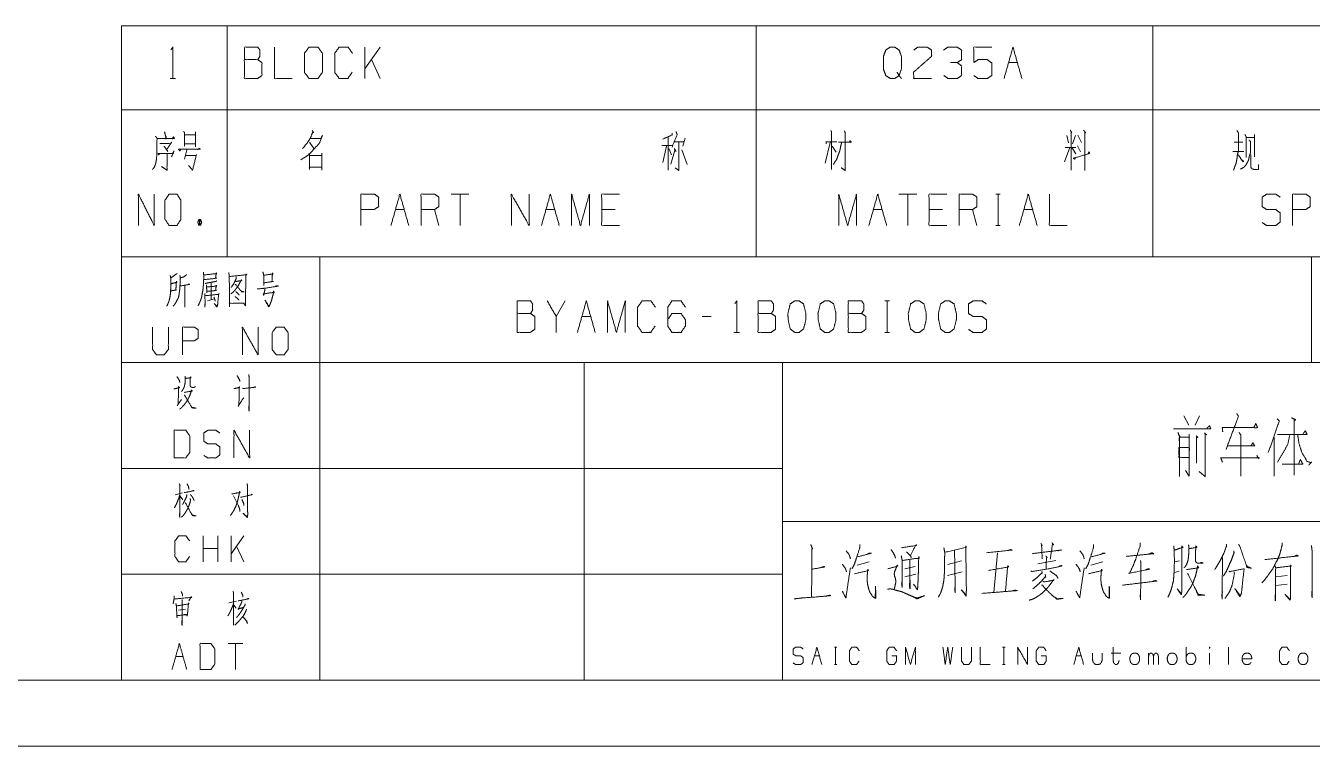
# Model space of a CAD drawing. Header units: millimetres. Extents: x 0 to 420, y 0 to 297.
# Drawn here: x 227.8 to 325.1, y 0 to 54.5 of the extents above; entities that cross this region are included whole.
import ezdxf

# ---------------------------------------------------------------- set-up
doc = ezdxf.new("R2010")
doc.units = ezdxf.units.MM
doc.layers.add('101', color=7, linetype='Continuous', true_color=0xffffff)

msp = doc.modelspace()

# ---------------------------------------------------------------- linework, layer by layer
at = {"layer": '101', "color": 72, "linetype": 'Continuous', "lineweight": 18}
for p, q in [((235, 54.463), (235, 48.113)), ((235, 54.463), (243, 54.463)), ((243, 54.463), (283, 54.463)), ((243, 54.463), (243, 48.113)), ((283, 54.463), (313, 54.463)), ((283, 54.463), (283, 48.113)), ((313, 54.463), (338, 54.463)), ((313, 54.463), (313, 48.113)), ((253.405, 50.475), (253.405, 52.85)), ((254.572, 52.85), (253.405, 51.2)), ((254.572, 50.475), (253.9, 51.9)), ((302.087, 51.675), (302.759, 51.675)), ((238.669, 50.475), (239.093, 50.475)), ((235, 48.113), (243, 48.113)), ((235, 48.113), (235, 37)), ((243, 48.113), (243, 37)), ((243, 48.113), (283, 48.113)), ((283, 48.113), (283, 37)), ((283, 48.113), (313, 48.113)), ((313, 48.113), (313, 37)), ((313, 48.113), (338, 48.113)), ((239.76, 46.225), (240.576, 46.225)), ((240.592, 46.45), (240.592, 45.3)), ((276.355, 46.075), (276.355, 43.55)), ((277.627, 45.975), (277.45, 45.35)), ((306.495, 46.175), (306.618, 45.6)), ((307.149, 46.175), (306.936, 45.525)), ((307.325, 46.2), (307.608, 45.625)), ((320.102, 46.025), (320.703, 46.025)), ((320.703, 46.25), (320.703, 44.55)), ((239.76, 45.525), (240.576, 45.525)), ((239.948, 45.075), (239.76, 44.375)), ((249.231, 45.65), (249.549, 45.175)), ((275.877, 45.4), (276.637, 45.4)), ((276.213, 45.35), (275.948, 44.125)), ((276.39, 45.175), (276.602, 44.7)), ((276.867, 45.125), (276.549, 44)), ((276.779, 45.675), (277.557, 45.675)), ((276.796, 45.175), (276.938, 44.95)), ((277.38, 45.075), (277.786, 43.975)), ((288.601, 45.625), (288.212, 44.075)), ((288.742, 45.35), (289.043, 44.9)), ((306.724, 45.25), (306.318, 44.175)), ((306.371, 45.25), (307.184, 45.25)), ((306.866, 45.25), (307.184, 44.775)), ((307.308, 45.375), (307.52, 44.925)), ((319.059, 44.95), (319.872, 44.95)), ((319.147, 45.65), (319.819, 45.65)), ((239.807, 44.65), (240.592, 44.65)), ((261.279, 41.737), (259.935, 41.737)), ((260.607, 41.737), (260.607, 39.362)), ((295.143, 41.737), (293.8, 41.737)), ((294.472, 41.737), (294.472, 39.362)), ((301.124, 41.737), (301.46, 41.737)), ((301.301, 41.737), (301.301, 39.362)), ((255.718, 40.563), (256.39, 40.563)), ((259.002, 39.362), (258.666, 40.563)), ((267.101, 40.563), (267.772, 40.563)), ((272.325, 40.563), (271.318, 40.563)), ((291.859, 40.563), (292.531, 40.563)), ((297.084, 40.563), (296.076, 40.563)), ((299.696, 39.362), (299.36, 40.563)), ((303.242, 40.563), (303.913, 40.563)), ((240.846, 39.812), (240.987, 39.388)), ((301.124, 39.362), (301.46, 39.362)), ((235, 37), (243, 37)), ((243, 37), (283, 37)), ((283, 37), (313, 37)), ((313, 37), (338, 37)), ((241.792, 35.048), (241.777, 33.745)), ((241.496, 33.657), (242.042, 33.811)), ((268.549, 33.662), (267.878, 32.487)), ((292.742, 33.662), (293.078, 33.662)), ((292.919, 33.662), (292.919, 31.287)), ((269.818, 32.487), (270.49, 32.487)), ((279.596, 32.487), (278.924, 32.487)), ((281.324, 31.287), (281.749, 31.287)), ((292.742, 31.287), (293.078, 31.287)), ((315.341, 24.988), (315.731, 24.279)), ((316.538, 24.988), (316.204, 24.279)), ((322.177, 23.335), (322.177, 20.421)), ((321.014, 21.72), (320.874, 21.996)), ((324.153, 21.642), (324.014, 21.327)), ((315.48, 20.854), (315.759, 20.421)), ((239.617, 19.15), (239.061, 19.005)), ((239.427, 18.902), (239.631, 18.633)), ((241.168, 13.944), (241.168, 15.91)), ((242.28, 13.944), (242.28, 15.91)), ((244.255, 15.91), (243.289, 14.544)), ((243.289, 13.944), (243.289, 15.91)), ((242.28, 14.938), (241.168, 14.938)), ((244.255, 13.944), (243.699, 15.124)), ((301.247, 14.626), (300.979, 11.625)), ((290.64, 13.695), (291.542, 13.936)), ((298.541, 14.005), (297.492, 13.729)), ((304.295, 13.798), (305.661, 14.04)), ((308.319, 13.695), (309.221, 13.936)), ((315.025, 14.005), (314.635, 13.936)), ((323.853, 14.454), (323.658, 14.35)), ((294.249, 13.419), (295.029, 13.591)), ((294.249, 12.798), (295.078, 13.005)), ((297.467, 12.901), (298.589, 13.177)), ((315, 13.246), (314.635, 13.143)), ((323.17, 12.901), (322.316, 12.798)), ((322.316, 12.142), (323.17, 12.246)), ((243.695, 10.964), (243.125, 10.84)), ((239.321, 10.281), (239.848, 10.364)), ((243.491, 10.675), (243.681, 10.426)), ((244.178, 7.766), (243.066, 7.766)), ((243.622, 7.766), (243.622, 5.8)), ((287.411, 6.836), (287.781, 6.836)), ((288.913, 7.485), (289.098, 7.485)), ((289.01, 7.485), (289.01, 6.174)), ((301.642, 7.485), (301.827, 7.485)), ((301.74, 7.485), (301.74, 6.174)), ((307.212, 6.836), (307.582, 6.836)), ((309.855, 7.043), (310.587, 7.043)), ((312.684, 6.174), (312.684, 7.043)), ((315.512, 6.519), (315.512, 7.485)), ((317.297, 7.043), (317.297, 6.174)), ((318.712, 7.499), (318.712, 6.174)), ((239.101, 6.793), (239.657, 6.793)), ((288.913, 6.174), (289.098, 6.174)), ((301.642, 6.174), (301.827, 6.174))]:
    msp.add_line(p, q, dxfattribs=at)
at = {"layer": '101', "color": 133, "linetype": 'Continuous', "lineweight": 18}
for p, q in [((235, 37), (415, 37)), ((235, 37), (235, 5)), ((250, 37), (250, 5)), ((325, 37), (325, 29)), ((235, 29), (415, 29)), ((270, 29), (270, 5)), ((285, 29), (285, 5)), ((235, 21), (285, 21)), ((285, 17), (394, 17)), ((235, 13), (285, 13)), ((25, 5), (415, 5)), ((235, 5), (415, 5)), ((0, 0), (420, 0))]:
    msp.add_line(p, q, dxfattribs=at)
at = {"layer": '101', "color": 72, "linetype": 'Continuous', "lineweight": 18}
for points, knots in [([(238.74, 52.65), (238.881, 52.85), (238.881, 50.475)], [0, 0, 0.093491, 1, 1]), ([(244.299, 51.9), (244.299, 52.85), (245.307, 52.85), (245.466, 52.625), (245.466, 52.15), (245.307, 51.9), (244.299, 51.9), (244.299, 50.475), (245.289, 50.475), (245.625, 50.7), (245.625, 51.675), (245.307, 51.9)], [0, 0, 0.115917, 0.238846, 0.272468, 0.330427, 0.366584, 0.489512, 0.663388, 0.78416, 0.833484, 0.952452, 1, 1]), ([(246.576, 52.85), (246.576, 50.475), (247.919, 50.475)], [0, 0, 0.638733, 1, 1]), ([(249.188, 50.475), (249.86, 50.475), (250.195, 50.95), (250.195, 52.375), (249.86, 52.85), (249.188, 52.85), (248.834, 52.375), (248.834, 50.95), (249.188, 50.475)], [0, 0, 0.102684, 0.191619, 0.409477, 0.498411, 0.601095, 0.691619, 0.909477, 1, 1]), ([(252.454, 50.95), (252.118, 50.475), (251.464, 50.475), (251.129, 50.95), (251.129, 52.375), (251.464, 52.85), (252.136, 52.85), (252.472, 52.375)], [0, 0, 0.11457, 0.243368, 0.357935, 0.638584, 0.753151, 0.88543, 1, 1]), ([(293.653, 50.95), (293.812, 50.7), (293.476, 50.475), (293.14, 50.475), (292.804, 50.7), (292.628, 51.175), (292.628, 52.15), (292.804, 52.625), (293.14, 52.85), (293.476, 52.85), (293.812, 52.625), (293.989, 52.15), (293.989, 51.2), (293.812, 50.7), (293.989, 50.475)], [0, 0, 0.043279, 0.102317, 0.151367, 0.210407, 0.284429, 0.426831, 0.500853, 0.559894, 0.608944, 0.667982, 0.742004, 0.880755, 0.958211, 1, 1]), ([(294.922, 52.625), (295.24, 52.85), (295.929, 52.85), (296.265, 52.625), (296.265, 52.15), (294.904, 50.95), (294.922, 50.475), (296.265, 50.475)], [0, 0, 0.069691, 0.192979, 0.265274, 0.350227, 0.674741, 0.759752, 1, 1]), ([(298.206, 51.675), (298.542, 51.9), (298.542, 52.625), (298.206, 52.85), (297.516, 52.85), (297.181, 52.625)], [0, 0, 0.153872, 0.429851, 0.583723, 0.846122, 1, 1]), ([(299.457, 50.7), (299.793, 50.475), (300.482, 50.475), (300.818, 50.7), (300.818, 51.65), (300.482, 51.9), (299.793, 51.9), (299.457, 51.675), (299.457, 52.85), (300.818, 52.85)], [0, 0, 0.062229, 0.168345, 0.230571, 0.376816, 0.441264, 0.547379, 0.609609, 0.79049, 1, 1]), ([(297.198, 50.7), (297.516, 50.475), (298.206, 50.475), (298.542, 50.7), (298.542, 51.425), (298.206, 51.675), (297.693, 51.675)], [0, 0, 0.124123, 0.34369, 0.472445, 0.703376, 0.836727, 1, 1]), ([(237.563, 46.125), (237.689, 45.95), (237.657, 44.45), (237.595, 44.075), (237.485, 43.775), (237.344, 43.6)], [0, 0, 0.081566, 0.649824, 0.793832, 0.914832, 1, 1]), ([(237.704, 45.95), (239.007, 45.95), (238.928, 46.075), (238.85, 45.9)], [0, 0, 0.79327, 0.883171, 1, 1]), ([(238.254, 46.45), (238.363, 46), (238.395, 46.075), (238.348, 45.9)], [0, 0, 0.638265, 0.750293, 1, 1]), ([(239.697, 46.475), (239.776, 46.375), (239.776, 45.35)], [0, 0, 0.110318, 1, 1]), ([(249.32, 45.95), (250.08, 45.95), (250.203, 46.175), (249.974, 45.6), (249.549, 45.125), (249.143, 44.7), (248.56, 44.325)], [0, 0, 0.213824, 0.286066, 0.460275, 0.639447, 0.80491, 1, 1]), ([(249.426, 46.55), (249.532, 46.375), (249.479, 46.45), (249.284, 45.975), (249.055, 45.625), (248.701, 45.175)], [0, 0, 0.113643, 0.164652, 0.449685, 0.682203, 1, 1]), ([(276.637, 46.35), (276.637, 46.2), (275.948, 45.9)], [0, 0, 0.166335, 1, 1]), ([(276.938, 46.475), (277.026, 46.225), (276.637, 45.275)], [0, 0, 0.205285, 1, 1]), ([(288.636, 46.55), (288.707, 46.45), (288.707, 43.6)], [0, 0, 0.041199, 1, 1]), ([(289.22, 45.65), (290.209, 45.65), (290.121, 45.775), (290.015, 45.65)], [0, 0, 0.757413, 0.874554, 1, 1]), ([(289.679, 46.525), (289.732, 46.375), (289.732, 43.525), (289.432, 43.725)], [0, 0, 0.047209, 0.892896, 1, 1]), ([(306.76, 46.575), (306.866, 46.375), (306.813, 46.45), (306.813, 43.55)], [0, 0, 0.070344, 0.098885, 1, 1]), ([(307.75, 46.575), (307.926, 46.375), (307.856, 46.45), (307.856, 43.525)], [0, 0, 0.081006, 0.11229, 1, 1]), ([(319.359, 46.55), (319.483, 46.35), (319.483, 45), (319.395, 44.7), (319.359, 44.375), (319.289, 44.025), (319.2, 43.825), (319.112, 43.55)], [0, 0, 0.076125, 0.513098, 0.614331, 0.720148, 0.835726, 0.906504, 1, 1]), ([(320.261, 45.825), (320.385, 45.725), (320.385, 44.85), (320.296, 44.6), (320.261, 44.375), (320.19, 44.2), (320.049, 43.95), (319.907, 43.775), (319.624, 43.625)], [0, 0, 0.062435, 0.405831, 0.509895, 0.599279, 0.673351, 0.786072, 0.874364, 1, 1]), ([(319.96, 46.25), (320.049, 46.1), (320.049, 44.5)], [0, 0, 0.098129, 1, 1]), ([(237.908, 44.825), (237.814, 44.7), (237.767, 44.8), (238.913, 44.8), (238.96, 45), (238.787, 44.55)], [0, 0, 0.074524, 0.127161, 0.67261, 0.770465, 1, 1]), ([(237.893, 45.55), (238.709, 45.55), (238.803, 45.675), (238.41, 45.075), (238.505, 44.95), (238.222, 45.35)], [0, 0, 0.349352, 0.41636, 0.723317, 0.790325, 1, 1]), ([(238.442, 44.825), (238.442, 43.55), (238.034, 43.825)], [0, 0, 0.721581, 1, 1]), ([(239.462, 45.075), (239.415, 45), (239.321, 45.125), (240.968, 45.125), (240.874, 45.2), (240.764, 45.075)], [0, 0, 0.040633, 0.112439, 0.86841, 0.923643, 1, 1]), ([(249.161, 44.8), (249.214, 44.725), (249.214, 43.6), (249.214, 43.775), (250.15, 43.775), (250.15, 43.55), (250.15, 44.825), (250.15, 44.65), (249.249, 44.65)], [0, 0, 0.018725, 0.248079, 0.283757, 0.474741, 0.520613, 0.780549, 0.816226, 1, 1]), ([(277.15, 45.675), (277.15, 43.525), (276.867, 43.725)], [0, 0, 0.861245, 1, 1]), ([(288.3, 45.525), (288.283, 45.675), (289.096, 45.675)], [0, 0, 0.156667, 1, 1]), ([(289.467, 45.625), (289.396, 45.375), (289.361, 45.15), (289.29, 44.9), (289.184, 44.65), (289.096, 44.375), (288.954, 44.175), (288.848, 43.975)], [0, 0, 0.146031, 0.274053, 0.420084, 0.572724, 0.735083, 0.872755, 1, 1]), ([(307.149, 44.5), (307.096, 44.375), (306.989, 44.45), (308.227, 44.8), (308.174, 44.925), (308.103, 44.775)], [0, 0, 0.073272, 0.143369, 0.837239, 0.91051, 1, 1]), ([(240.67, 44.725), (240.372, 43.55), (240.074, 43.9)], [0, 0, 0.725031, 1, 1]), ([(319.465, 44.7), (319.819, 44.175), (319.872, 44.225), (319.731, 44.325)], [0, 0, 0.720064, 0.802978, 1, 1]), ([(320.402, 44.7), (320.402, 43.775), (320.491, 43.65), (320.632, 43.6), (320.985, 43.6), (320.985, 43.975)], [0, 0, 0.472764, 0.551003, 0.627661, 0.808338, 1, 1]), ([(236.28, 39.362), (236.28, 41.737), (237.472, 39.362), (237.472, 41.737)], [0, 0, 0.320621, 0.679379, 1, 1]), ([(238.602, 39.362), (239.198, 39.362), (239.496, 39.838), (239.496, 41.263), (239.198, 41.737), (238.602, 41.737), (238.288, 41.263), (238.288, 39.838), (238.602, 39.362)], [0, 0, 0.094594, 0.183574, 0.409674, 0.498654, 0.593248, 0.683574, 0.909674, 1, 1]), ([(253.106, 39.362), (253.106, 41.737), (254.114, 41.737), (254.449, 41.513), (254.449, 40.788), (254.096, 40.563), (253.106, 40.563)], [0, 0, 0.401146, 0.571314, 0.639588, 0.762043, 0.832817, 1, 1]), ([(257.659, 39.362), (257.659, 41.737), (258.666, 41.737), (259.002, 41.513), (259.002, 40.788), (258.666, 40.563), (257.659, 40.563)], [0, 0, 0.400952, 0.571034, 0.639278, 0.761674, 0.829918, 1, 1]), ([(264.488, 39.362), (264.488, 41.737), (265.832, 39.362), (265.832, 41.737)], [0, 0, 0.317574, 0.682426, 1, 1]), ([(269.041, 39.362), (269.041, 41.737), (269.713, 39.362), (270.385, 41.737), (270.385, 39.362)], [0, 0, 0.245192, 0.5, 0.754808, 1, 1]), ([(272.661, 39.362), (271.318, 39.362), (271.318, 41.737), (272.661, 41.737)], [0, 0, 0.26539, 0.73461, 1, 1]), ([(289.247, 39.362), (289.247, 41.737), (289.919, 39.362), (290.59, 41.737), (290.59, 39.362)], [0, 0, 0.245192, 0.5, 0.754808, 1, 1]), ([(297.42, 39.362), (296.076, 39.362), (296.076, 41.737), (297.42, 41.737)], [0, 0, 0.26539, 0.73461, 1, 1]), ([(298.353, 39.362), (298.353, 41.737), (299.36, 41.737), (299.696, 41.513), (299.696, 40.788), (299.36, 40.563), (298.353, 40.563)], [0, 0, 0.400952, 0.571034, 0.639278, 0.761674, 0.829918, 1, 1]), ([(305.182, 41.737), (305.182, 39.362), (306.526, 39.362)], [0, 0, 0.638733, 1, 1]), ([(321.269, 39.588), (321.604, 39.362), (322.294, 39.362), (322.63, 39.613), (322.63, 40.313), (322.294, 40.563), (321.622, 40.563), (321.269, 40.788), (321.269, 41.513), (321.622, 41.737), (322.294, 41.737), (322.63, 41.513)], [0, 0, 0.068037, 0.184055, 0.25452, 0.372335, 0.4428, 0.555844, 0.626371, 0.748393, 0.81892, 0.931964, 1, 1]), ([(323.563, 39.362), (323.563, 41.737), (324.57, 41.737), (324.906, 41.513), (324.906, 40.788), (324.553, 40.563), (323.563, 40.563)], [0, 0, 0.401147, 0.571311, 0.639588, 0.762044, 0.832821, 1, 1]), ([(240.846, 39.388), (240.987, 39.388), (241.065, 39.613), (240.987, 39.812), (240.846, 39.812), (240.767, 39.613), (240.846, 39.388), (240.987, 39.812)], [0, 0, 0.086283, 0.23189, 0.363169, 0.449452, 0.580731, 0.726338, 1, 1]), ([(239.201, 35.732), (239.139, 35.688), (238.717, 35.401), (238.686, 35.578), (238.733, 35.401), (238.733, 34.827), (238.717, 34.474), (238.702, 34.231), (238.671, 33.988), (238.624, 33.767), (238.561, 33.546), (238.483, 33.392), (238.421, 33.259)], [0, 0, 0.024363, 0.186803, 0.243942, 0.302154, 0.485023, 0.597668, 0.675195, 0.753199, 0.825098, 0.898191, 0.953346, 1, 1]), ([(238.764, 34.407), (238.796, 34.429), (239.155, 34.496), (239.108, 34.474), (239.155, 35.158), (239.186, 35.07), (238.749, 34.959)], [0, 0, 0.022681, 0.239273, 0.269981, 0.676983, 0.732557, 1, 1]), ([(239.935, 35.644), (239.685, 35.467), (239.451, 35.401), (239.42, 35.578), (239.451, 35.313), (239.436, 35.048), (239.42, 34.761), (239.404, 34.518), (239.373, 34.297), (239.342, 34.054), (239.295, 33.877), (239.217, 33.745), (239.139, 33.59), (239.061, 33.458), (238.983, 33.347), (238.905, 33.259)], [0, 0, 0.096323, 0.172941, 0.229419, 0.31342, 0.396988, 0.487497, 0.564126, 0.634338, 0.711439, 0.768976, 0.817389, 0.871907, 0.92032, 0.962889, 1, 1]), ([(241.199, 35.843), (241.215, 35.644), (241.215, 35.291), (241.199, 34.959), (241.183, 34.739), (241.152, 34.451), (241.105, 34.209), (241.058, 33.944), (240.996, 33.745), (240.918, 33.546), (240.793, 33.303)], [0, 0, 0.076501, 0.212087, 0.339339, 0.424292, 0.535104, 0.630036, 0.733301, 0.813244, 0.895184, 1, 1]), ([(241.246, 35.622), (242.214, 35.732), (242.167, 35.776), (242.12, 35.379), (242.198, 35.379), (241.23, 35.268)], [0, 0, 0.39108, 0.416924, 0.577585, 0.60892, 1, 1]), ([(242.198, 35.18), (242.151, 35.136), (241.761, 35.07), (241.542, 35.026), (241.339, 34.981)], [0, 0, 0.07226, 0.516589, 0.766867, 1, 1]), ([(243.119, 35.798), (243.15, 35.511), (243.181, 33.237), (243.165, 33.48), (244.274, 33.48), (244.196, 33.502), (244.04, 33.48)], [0, 0, 0.069512, 0.617083, 0.675676, 0.942511, 0.962039, 1, 1]), ([(243.165, 35.511), (244.477, 35.644), (244.43, 35.71), (244.399, 35.511), (244.383, 33.524), (244.367, 33.303), (244.258, 33.48)], [0, 0, 0.32813, 0.348326, 0.398409, 0.893176, 0.948286, 1, 1]), ([(243.602, 35.158), (243.665, 35.136), (244.102, 35.202), (244.055, 35.268), (243.852, 34.849), (243.696, 34.628), (243.556, 34.451), (243.415, 34.297), (243.259, 34.187)], [0, 0, 0.033928, 0.260451, 0.302015, 0.540804, 0.679359, 0.795007, 0.902031, 1, 1]), ([(243.68, 35.489), (243.68, 35.379), (243.54, 35.048), (243.368, 34.783), (243.29, 34.672)], [0, 0, 0.119857, 0.510439, 0.853216, 1, 1]), ([(245.694, 35.865), (245.756, 35.6), (245.756, 34.827), (245.756, 35.026), (246.505, 35.136), (246.381, 35.136), (246.412, 35.688), (246.427, 35.776), (246.459, 35.71), (246.349, 35.688), (245.756, 35.6)], [0, 0, 0.076615, 0.294118, 0.350048, 0.563217, 0.598361, 0.753969, 0.779212, 0.799823, 0.831203, 1, 1]), ([(239.436, 34.783), (240.138, 34.915), (240.091, 34.937), (240.013, 34.893)], [0, 0, 0.834819, 0.895271, 1, 1]), ([(239.795, 34.827), (239.795, 33.193), (239.779, 33.303), (239.795, 33.48)], [0, 0, 0.849785, 0.907773, 1, 1]), ([(241.293, 34.231), (241.308, 34.032), (241.324, 33.524), (241.308, 33.193), (241.293, 33.281), (241.324, 33.502)], [0, 0, 0.147471, 0.523365, 0.768668, 0.835023, 1, 1]), ([(241.324, 34.054), (242.385, 34.164), (242.354, 34.231), (242.339, 34.12), (242.292, 33.612), (242.276, 33.414), (242.214, 33.193), (242.011, 33.48), (242.229, 33.259)], [0, 0, 0.374083, 0.399749, 0.43883, 0.61759, 0.687459, 0.767887, 0.891105, 1, 1]), ([(241.418, 34.871), (241.433, 34.716), (241.464, 34.275), (241.449, 34.385), (242.182, 34.451), (242.12, 34.451), (242.167, 34.849), (242.198, 34.783), (241.433, 34.716)], [0, 0, 0.056492, 0.217482, 0.258029, 0.525926, 0.548635, 0.694164, 0.720796, 1, 1]), ([(243.571, 34.915), (243.618, 34.915), (244.102, 34.341), (244.274, 34.341), (244.102, 34.385), (244.024, 34.429)], [0, 0, 0.037884, 0.645156, 0.784053, 0.927468, 1, 1]), ([(243.649, 34.363), (243.821, 34.209), (243.899, 34.098)], [0, 0, 0.630834, 1, 1]), ([(245.272, 34.584), (245.475, 34.584), (245.881, 34.628), (246.88, 34.783), (246.771, 34.805), (246.615, 34.761)], [0, 0, 0.107045, 0.322389, 0.855631, 0.914429, 1, 1]), ([(245.865, 34.628), (245.756, 34.098), (245.725, 34.187), (246.552, 34.319), (246.505, 34.407), (246.505, 34.319), (246.412, 33.944), (246.349, 33.701), (246.271, 33.502), (246.209, 33.347), (246.162, 33.237), (246.131, 33.215), (245.85, 33.723), (246.146, 33.259)], [0, 0, 0.136367, 0.159976, 0.371153, 0.396349, 0.418608, 0.516111, 0.579315, 0.633124, 0.675136, 0.705359, 0.714999, 0.861275, 1, 1]), ([(241.995, 33.944), (242.058, 33.767), (242.089, 33.635)], [0, 0, 0.579215, 1, 1]), ([(243.587, 33.988), (243.79, 33.833), (243.883, 33.723)], [0, 0, 0.637944, 1, 1]), ([(264.929, 32.712), (264.929, 33.662), (265.937, 33.662), (266.096, 33.437), (266.096, 32.962), (265.937, 32.712), (264.929, 32.712), (264.929, 31.287), (265.919, 31.287), (266.255, 31.512), (266.255, 32.487), (265.937, 32.712)], [0, 0, 0.115917, 0.238847, 0.27247, 0.330428, 0.366585, 0.489515, 0.66339, 0.784165, 0.833487, 0.952454, 1, 1]), ([(267.878, 31.287), (267.878, 32.487), (267.206, 33.662)], [0, 0, 0.469958, 1, 1]), ([(271.759, 31.287), (271.759, 33.662), (272.431, 31.287), (273.102, 33.662), (273.102, 31.287)], [0, 0, 0.245192, 0.5, 0.754808, 1, 1]), ([(275.361, 31.762), (275.025, 31.287), (274.371, 31.287), (274.035, 31.762), (274.035, 33.187), (274.371, 33.662), (275.043, 33.662), (275.379, 33.187)], [0, 0, 0.114567, 0.243366, 0.357935, 0.638584, 0.753154, 0.885433, 1, 1]), ([(276.312, 32.237), (276.63, 32.712), (277.319, 32.712), (277.655, 32.237), (277.655, 31.762), (277.319, 31.287), (276.63, 31.287), (276.312, 31.762), (276.312, 33.187), (276.63, 33.662), (277.319, 33.662), (277.655, 33.187)], [0, 0, 0.076964, 0.169762, 0.248074, 0.312019, 0.39033, 0.483128, 0.560092, 0.751927, 0.828891, 0.921688, 1, 1]), ([(281.395, 33.462), (281.536, 33.662), (281.536, 31.287)], [0, 0, 0.093491, 1, 1]), ([(283.141, 32.712), (283.141, 33.662), (284.149, 33.662), (284.308, 33.437), (284.308, 32.962), (284.149, 32.712), (283.141, 32.712), (283.141, 31.287), (284.131, 31.287), (284.467, 31.512), (284.467, 32.487), (284.149, 32.712)], [0, 0, 0.115917, 0.238845, 0.272468, 0.330427, 0.366583, 0.489512, 0.663388, 0.78416, 0.833484, 0.952452, 1, 1]), ([(286.248, 31.287), (286.584, 31.537), (286.761, 32.237), (286.761, 32.712), (286.584, 33.437), (286.248, 33.662), (285.913, 33.662), (285.577, 33.437), (285.4, 32.712), (285.418, 32.237), (285.577, 31.537), (285.913, 31.287), (286.248, 31.287)], [0, 0, 0.067524, 0.18397, 0.260583, 0.380943, 0.446139, 0.500306, 0.565503, 0.685862, 0.762528, 0.878309, 0.945833, 1, 1]), ([(288.525, 31.287), (288.861, 31.537), (289.037, 32.237), (289.037, 32.712), (288.861, 33.437), (288.525, 33.662), (288.189, 33.662), (287.853, 33.437), (287.677, 32.712), (287.694, 32.237), (287.853, 31.537), (288.189, 31.287), (288.525, 31.287)], [0, 0, 0.067527, 0.183972, 0.260584, 0.380943, 0.446142, 0.500305, 0.565504, 0.685864, 0.762529, 0.87831, 0.945837, 1, 1]), ([(289.971, 32.712), (289.971, 33.662), (290.978, 33.662), (291.137, 33.437), (291.137, 32.962), (290.978, 32.712), (289.971, 32.712), (289.971, 31.287), (290.96, 31.287), (291.296, 31.512), (291.296, 32.487), (290.978, 32.712)], [0, 0, 0.115917, 0.238845, 0.272468, 0.330427, 0.366583, 0.489512, 0.663388, 0.78416, 0.833484, 0.952452, 1, 1]), ([(295.354, 31.287), (295.69, 31.537), (295.867, 32.237), (295.867, 32.712), (295.69, 33.437), (295.354, 33.662), (295.019, 33.662), (294.683, 33.437), (294.506, 32.712), (294.524, 32.237), (294.683, 31.537), (295.019, 31.287), (295.354, 31.287)], [0, 0, 0.067524, 0.18397, 0.260583, 0.380943, 0.446139, 0.500306, 0.565503, 0.685862, 0.762528, 0.878309, 0.945833, 1, 1]), ([(297.631, 31.287), (297.967, 31.537), (298.143, 32.237), (298.143, 32.712), (297.967, 33.437), (297.631, 33.662), (297.295, 33.662), (296.959, 33.437), (296.782, 32.712), (296.8, 32.237), (296.959, 31.537), (297.295, 31.287), (297.631, 31.287)], [0, 0, 0.067524, 0.18397, 0.260583, 0.380943, 0.446139, 0.500306, 0.565503, 0.685862, 0.762528, 0.878309, 0.945833, 1, 1]), ([(299.059, 31.512), (299.395, 31.287), (300.084, 31.287), (300.42, 31.537), (300.42, 32.237), (300.084, 32.487), (299.412, 32.487), (299.059, 32.712), (299.059, 33.437), (299.412, 33.662), (300.084, 33.662), (300.42, 33.437)], [0, 0, 0.068037, 0.184056, 0.254519, 0.372335, 0.442798, 0.555842, 0.62637, 0.748394, 0.818922, 0.931966, 1, 1]), ([(237.357, 31.68), (237.357, 30.002), (237.638, 29.583), (238.231, 29.583), (238.543, 30.002), (238.543, 31.68)], [0, 0, 0.33715, 0.438599, 0.557782, 0.66285, 1, 1]), ([(239.62, 29.583), (239.62, 31.68), (240.509, 31.68), (240.806, 31.482), (240.806, 30.841), (240.494, 30.643), (239.62, 30.643)], [0, 0, 0.401145, 0.571312, 0.639588, 0.762043, 0.832818, 1, 1]), ([(244.146, 29.583), (244.146, 31.68), (245.332, 29.583), (245.332, 31.68)], [0, 0, 0.317575, 0.682425, 1, 1]), ([(246.705, 29.583), (247.298, 29.583), (247.595, 30.002), (247.595, 31.261), (247.298, 31.68), (246.705, 31.68), (246.393, 31.261), (246.393, 30.002), (246.705, 29.583)], [0, 0, 0.102684, 0.19162, 0.409478, 0.498414, 0.601098, 0.69162, 0.909478, 1, 1]), ([(239.199, 27.939), (239.386, 27.63), (239.417, 27.498)], [0, 0, 0.726452, 1, 1]), ([(239.808, 27.984), (239.823, 27.785), (239.823, 27.564), (239.792, 27.365), (239.745, 27.167), (239.683, 27.034), (239.62, 26.924), (239.542, 26.813)], [0, 0, 0.161539, 0.340478, 0.503498, 0.668955, 0.787647, 0.890428, 1, 1]), ([(239.839, 27.807), (240.26, 27.851), (240.229, 27.917), (240.182, 27.741), (240.182, 27.586), (240.182, 27.299), (240.198, 27.233), (240.229, 27.167), (240.291, 27.145), (240.37, 27.122), (240.479, 27.122), (240.541, 27.145), (240.588, 27.189)], [0, 0, 0.256861, 0.301243, 0.412007, 0.505689, 0.679669, 0.720918, 0.765306, 0.805452, 0.854617, 0.920845, 0.960991, 1, 1]), ([(243.74, 28.028), (243.928, 27.697), (243.959, 27.564)], [0, 0, 0.736529, 1, 1]), ([(244.63, 28.094), (244.646, 27.939), (244.646, 25.356), (244.63, 25.533), (244.646, 25.753)], [0, 0, 0.049515, 0.872926, 0.929447, 1, 1]), ([(238.965, 27.012), (239.386, 27.1), (239.324, 27.189), (239.308, 27.012), (239.292, 25.842), (239.214, 25.753), (239.542, 26.217)], [0, 0, 0.167422, 0.209474, 0.278414, 0.733408, 0.779231, 1, 1]), ([(239.745, 26.747), (240.354, 26.857), (240.307, 26.924), (240.167, 26.526), (240.089, 26.35), (240.01, 26.195), (239.886, 25.996), (239.745, 25.82), (239.605, 25.665), (239.495, 25.555), (239.402, 25.488)], [0, 0, 0.254941, 0.288363, 0.462053, 0.541623, 0.612966, 0.709673, 0.80267, 0.888733, 0.952733, 1, 1]), ([(239.729, 26.548), (239.761, 26.548), (240.338, 25.577), (240.635, 25.555), (240.338, 25.621), (240.26, 25.709)], [0, 0, 0.016597, 0.617583, 0.775731, 0.937327, 1, 1]), ([(243.506, 27.034), (243.943, 27.122), (243.912, 27.167), (243.881, 25.798), (243.818, 25.709), (244.24, 26.328)], [0, 0, 0.163595, 0.183435, 0.685805, 0.725489, 1, 1]), ([(244.146, 27.034), (245.161, 27.145), (245.098, 27.167), (244.973, 27.122)], [0, 0, 0.837047, 0.891364, 1, 1]), ([(318.286, 23.768), (318.258, 24.083), (320.93, 24.083), (320.791, 24.398), (320.652, 24.122)], [0, 0, 0.086832, 0.820652, 0.915214, 1, 1]), ([(319.344, 25.146), (319.483, 24.949), (318.536, 22.429)], [0, 0, 0.082206, 1, 1]), ([(322.4, 24.752), (322.567, 24.594), (321.732, 22.193)], [0, 0, 0.082802, 1, 1]), ([(323.485, 24.831), (323.819, 24.673), (323.68, 24.634), (323.68, 20.5)], [0, 0, 0.079453, 0.110572, 1, 1]), ([(238.98, 21.79), (239.854, 21.79), (240.167, 22.21), (240.167, 23.468), (239.854, 23.888), (238.98, 23.888), (238.98, 21.79)], [0, 0, 0.142136, 0.227161, 0.43179, 0.516816, 0.658952, 1, 1]), ([(241.228, 21.989), (241.524, 21.79), (242.133, 21.79), (242.43, 22.011), (242.43, 22.629), (242.133, 22.85), (241.54, 22.85), (241.228, 23.049), (241.228, 23.689), (241.54, 23.888), (242.133, 23.888), (242.43, 23.689)], [0, 0, 0.068036, 0.184055, 0.254519, 0.372335, 0.4428, 0.555844, 0.62637, 0.748394, 0.81892, 0.931964, 1, 1]), ([(243.506, 21.79), (243.506, 23.888), (244.692, 21.79), (244.692, 23.888)], [0, 0, 0.317575, 0.682425, 1, 1]), ([(314.562, 24.004), (317.373, 24.004), (317.289, 24.24), (317.095, 24.043)], [0, 0, 0.842004, 0.917045, 1, 1]), ([(314.896, 23.728), (315.007, 23.453), (315.007, 20.382), (315.007, 23.374), (315.759, 23.374), (315.759, 23.571), (315.759, 20.421), (315.759, 22.586), (314.979, 22.586), (314.979, 21.838), (315.731, 21.838)], [0, 0, 0.019945, 0.226009, 0.426789, 0.47722, 0.490429, 0.701777, 0.847078, 0.899376, 0.949571, 1, 1]), ([(316.287, 23.453), (316.427, 23.335), (316.315, 23.374), (316.315, 21.405)], [0, 0, 0.080444, 0.132485, 1, 1]), ([(316.9, 23.689), (317.095, 23.531), (316.955, 23.649), (316.955, 20.382), (316.51, 20.775)], [0, 0, 0.058327, 0.100825, 0.861608, 1, 1]), ([(319.511, 23.728), (319.65, 23.531), (319.65, 20.421)], [0, 0, 0.071936, 1, 1]), ([(322.428, 23.571), (324.654, 23.571), (324.543, 23.846), (324.376, 23.649)], [0, 0, 0.800376, 0.90721, 1, 1]), ([(323.346, 23.492), (323.207, 22.823), (322.845, 22.153), (322.428, 21.484)], [0, 0, 0.306098, 0.646781, 1, 1]), ([(323.958, 23.531), (324.07, 22.823), (324.292, 22.153), (324.682, 21.523), (324.933, 21.445), (325.016, 21.484), (324.793, 21.248)], [0, 0, 0.252325, 0.500432, 0.760972, 0.853337, 0.885811, 1, 1]), ([(318.648, 22.705), (320.707, 22.705), (320.568, 22.941), (320.429, 22.705)], [0, 0, 0.789756, 0.894878, 1, 1]), ([(318.258, 21.484), (318.147, 21.799), (321.041, 21.799), (320.874, 21.878)], [0, 0, 0.097863, 0.945906, 1, 1]), ([(322.789, 21.327), (324.348, 21.327), (324.153, 21.681)], [0, 0, 0.794017, 1, 1]), ([(239.368, 19.833), (239.441, 19.709), (239.412, 19.75), (239.412, 17.308), (239.383, 17.453), (239.412, 17.66)], [0, 0, 0.048142, 0.065074, 0.880813, 0.930182, 1, 1]), ([(239.968, 19.833), (240.056, 19.647), (240.085, 19.523), (240.085, 19.398)], [0, 0, 0.449924, 0.728677, 1, 1]), ([(244.504, 19.854), (244.533, 19.626), (244.533, 18.053), (244.548, 17.535), (244.533, 17.328), (244.518, 17.287), (244.196, 17.618), (244.518, 17.328)], [0, 0, 0.066217, 0.519982, 0.669307, 0.729162, 0.741827, 0.875056, 1, 1]), ([(239.412, 19.005), (239.324, 18.715), (239.222, 18.467), (239.119, 18.239), (239.002, 18.032)], [0, 0, 0.285939, 0.539663, 0.775435, 1, 1]), ([(240.202, 18.715), (240.217, 18.55), (240.129, 18.26), (240.041, 18.032), (239.939, 17.846), (239.763, 17.556), (239.661, 17.432), (239.529, 17.308)], [0, 0, 0.103476, 0.291956, 0.443856, 0.576191, 0.787107, 0.887318, 1, 1]), ([(239.939, 19.026), (239.924, 18.86), (239.778, 18.57), (239.675, 18.363), (239.617, 18.281)], [0, 0, 0.201933, 0.596284, 0.876828, 1, 1]), ([(239.748, 19.171), (240.495, 19.316), (240.436, 19.336), (240.363, 19.295)], [0, 0, 0.838754, 0.907252, 1, 1]), ([(240.217, 19.026), (240.392, 18.798), (240.436, 18.695), (240.495, 18.57)], [0, 0, 0.535199, 0.744449, 1, 1]), ([(243.333, 19.067), (243.977, 19.191), (243.933, 19.254), (243.889, 19.005), (243.831, 18.757), (243.772, 18.488), (243.655, 18.156), (243.523, 17.887), (243.509, 17.846), (243.391, 17.66), (243.245, 17.453)], [0, 0, 0.244428, 0.272774, 0.366789, 0.461906, 0.564547, 0.695473, 0.807142, 0.823507, 0.905515, 1, 1]), ([(243.479, 18.922), (243.874, 18.115), (243.948, 17.887), (243.962, 17.742)], [0, 0, 0.70022, 0.886543, 1, 1]), ([(244.006, 18.84), (244.05, 18.819), (244.899, 19.026), (244.84, 19.047), (244.782, 19.005)], [0, 0, 0.045965, 0.873307, 0.932104, 1, 1]), ([(244.109, 18.653), (244.24, 18.343), (244.255, 18.198)], [0, 0, 0.698424, 1, 1]), ([(239.807, 18.426), (239.851, 18.384), (240.363, 17.432), (240.641, 17.411), (240.378, 17.473), (240.305, 17.556)], [0, 0, 0.033497, 0.633662, 0.788434, 0.938664, 1, 1]), ([(240.144, 14.337), (239.866, 13.944), (239.324, 13.944), (239.046, 14.337), (239.046, 15.517), (239.324, 15.91), (239.88, 15.91), (240.158, 15.517)], [0, 0, 0.114569, 0.243366, 0.357935, 0.638584, 0.753153, 0.885431, 1, 1]), ([(287.128, 15.247), (287.274, 14.902), (287.226, 15.006), (287.201, 14.281), (287.201, 12.246), (287.177, 11.28)], [0, 0, 0.088891, 0.116032, 0.287978, 0.770794, 1, 1]), ([(289.81, 14.764), (290.03, 14.488), (290.079, 14.35), (290.127, 14.178)], [0, 0, 0.519919, 0.73571, 1, 1]), ([(290.835, 15.247), (290.835, 15.006), (290.591, 14.247), (290.42, 13.729), (290.249, 13.419)], [0, 0, 0.124612, 0.535976, 0.817159, 1, 1]), ([(290.664, 14.316), (291.713, 14.592), (291.542, 14.592), (291.371, 14.488)], [0, 0, 0.745411, 0.862774, 1, 1]), ([(293.2, 14.868), (293.468, 14.454), (293.541, 14.212)], [0, 0, 0.661595, 1, 1]), ([(294.005, 15.006), (295.127, 15.178), (295.102, 15.247), (294.663, 14.419), (294.371, 14.695), (294.688, 14.385), (294.736, 14.247)], [0, 0, 0.361753, 0.385074, 0.683733, 0.811934, 0.953357, 1, 1]), ([(297.199, 15.006), (297.272, 14.592), (297.248, 14.178), (297.248, 13.453), (297.223, 12.798), (297.175, 12.418), (297.102, 12.039), (296.98, 11.659), (296.882, 11.452), (296.784, 11.28)], [0, 0, 0.110336, 0.219176, 0.409317, 0.581468, 0.681885, 0.783317, 0.887931, 0.947989, 1, 1]), ([(297.272, 14.661), (298.906, 15.04), (298.858, 15.144), (298.858, 14.626), (298.882, 13.212), (298.882, 12.384), (298.906, 11.866), (298.882, 11.521), (298.882, 11.349), (298.516, 11.832), (298.858, 11.452)], [0, 0, 0.250211, 0.267275, 0.344454, 0.55544, 0.678925, 0.756189, 0.80777, 0.833496, 0.923863, 1, 1]), ([(298.004, 14.799), (298.053, 12.073), (298.053, 11.59), (298.028, 11.797), (298.053, 12.211)], [0, 0, 0.711345, 0.837386, 0.891777, 1, 1]), ([(300.418, 14.626), (302.345, 14.833), (302.247, 14.868), (302.076, 14.799)], [0, 0, 0.870762, 0.917258, 1, 1]), ([(303.881, 14.557), (306.076, 14.833), (305.954, 14.833), (305.807, 14.764)], [0, 0, 0.886329, 0.935184, 1, 1]), ([(304.539, 15.316), (304.637, 15.178), (304.588, 15.178), (304.637, 14.178)], [0, 0, 0.138589, 0.178592, 1, 1]), ([(305.368, 15.385), (305.515, 15.213), (305.417, 15.282), (305.246, 14.143)], [0, 0, 0.151118, 0.230947, 1, 1]), ([(307.49, 14.764), (307.709, 14.488), (307.758, 14.35), (307.807, 14.178)], [0, 0, 0.519919, 0.73571, 1, 1]), ([(308.514, 15.247), (308.514, 15.006), (308.27, 14.247), (308.099, 13.729), (307.929, 13.419)], [0, 0, 0.124612, 0.535976, 0.817159, 1, 1]), ([(308.343, 14.316), (309.392, 14.592), (309.221, 14.592), (309.051, 14.488)], [0, 0, 0.745418, 0.86277, 1, 1]), ([(310.977, 14.35), (313.05, 14.557), (312.952, 14.626), (312.684, 14.523)], [0, 0, 0.836554, 0.884532, 1, 1]), ([(312.05, 15.385), (312.05, 15.178), (311.733, 14.212), (311.513, 13.66), (311.245, 13.074), (311.196, 13.074), (312.757, 13.384), (312.66, 13.419), (312.44, 13.315)], [0, 0, 0.046524, 0.275032, 0.408545, 0.553501, 0.564465, 0.92219, 0.945453, 1, 1]), ([(314.586, 15.144), (314.61, 14.868), (314.635, 14.005), (314.61, 13.177), (314.561, 12.522), (314.415, 11.935), (314.269, 11.521), (314.147, 11.28)], [0, 0, 0.070329, 0.28934, 0.499598, 0.66644, 0.819873, 0.931329, 1, 1]), ([(314.659, 14.833), (315.293, 15.04), (315.196, 15.109), (315.196, 11.763), (315.171, 11.521), (315.147, 11.452), (314.854, 11.901), (315.147, 11.521)], [0, 0, 0.122094, 0.143965, 0.756447, 0.800872, 0.814266, 0.912285, 1, 1]), ([(315.708, 15.213), (315.732, 14.868), (315.708, 14.419), (315.659, 14.04), (315.561, 13.764), (315.439, 13.557), (315.366, 13.488)], [0, 0, 0.190955, 0.438946, 0.650198, 0.811822, 0.94447, 1, 1]), ([(315.757, 14.937), (316.342, 15.04), (316.269, 15.144), (316.22, 14.626), (316.22, 14.178), (316.244, 13.936), (316.366, 13.833), (316.805, 13.833), (316.708, 13.902), (316.537, 13.833)], [0, 0, 0.209703, 0.254415, 0.437769, 0.595975, 0.681595, 0.738019, 0.892888, 0.935041, 1, 1]), ([(318.585, 15.282), (318.561, 15.109), (318.39, 14.626), (318.219, 14.281), (318, 13.867), (317.829, 13.591), (317.683, 13.35)], [0, 0, 0.081145, 0.319756, 0.499049, 0.717311, 0.868474, 1, 1]), ([(319.122, 14.764), (319.146, 14.626), (318.927, 14.04), (318.829, 13.833), (318.683, 13.488), (318.536, 13.177), (318.341, 12.867)], [0, 0, 0.067376, 0.36846, 0.478481, 0.658656, 0.823687, 1, 1]), ([(319.488, 15.247), (319.561, 15.178), (320.122, 13.522), (320.463, 13.453), (320.146, 13.591), (320.049, 13.729)], [0, 0, 0.037082, 0.681737, 0.810185, 0.937687, 1, 1]), ([(322.779, 15.385), (322.779, 15.213), (322.633, 14.626), (322.487, 14.212), (322.34, 13.936), (322.072, 13.419), (321.682, 12.867), (321.414, 12.522), (321.243, 12.349)], [0, 0, 0.049752, 0.224095, 0.350741, 0.440842, 0.608969, 0.803946, 0.929998, 1, 1]), ([(324.998, 15.178), (325.047, 14.764), (325.047, 11.245), (325.023, 11.521), (325.047, 11.832)], [0, 0, 0.092137, 0.86992, 0.931161, 1, 1]), ([(289.518, 13.764), (289.737, 13.453), (289.786, 13.35), (289.835, 13.177)], [0, 0, 0.564231, 0.734008, 1, 1]), ([(292.956, 13.419), (293.736, 13.626), (293.663, 13.695), (293.59, 13.488), (293.468, 13.177), (293.444, 13.039), (293.468, 12.867), (293.541, 12.66), (293.566, 12.418), (293.492, 12.073), (293.444, 11.866)], [0, 0, 0.288064, 0.323943, 0.402265, 0.521269, 0.571261, 0.63341, 0.711732, 0.798322, 0.924133, 1, 1]), ([(293.98, 14.385), (294.053, 14.005), (294.053, 12.004), (294.005, 12.246), (294.053, 12.591)], [0, 0, 0.129595, 0.800553, 0.883167, 1, 1]), ([(294.053, 14.04), (294.932, 14.178), (295.346, 14.212), (295.297, 14.35), (295.273, 13.281), (295.249, 12.625), (295.224, 12.073), (295.2, 11.832), (294.907, 12.246)], [0, 0, 0.19844, 0.29133, 0.324006, 0.56283, 0.709269, 0.832622, 0.88681, 1, 1]), ([(294.614, 14.074), (294.614, 13.212), (294.639, 12.384), (294.639, 11.901), (294.59, 12.142), (294.639, 12.556)], [0, 0, 0.304008, 0.595981, 0.766226, 0.853067, 1, 1]), ([(300.564, 13.281), (302.101, 13.557), (302.028, 13.66), (301.857, 11.694)], [0, 0, 0.426351, 0.460965, 1, 1]), ([(303.783, 13.246), (303.856, 13.212), (303.905, 13.212), (305.149, 13.419), (306.149, 13.626), (306.076, 13.66), (305.905, 13.591)], [0, 0, 0.030219, 0.048442, 0.519512, 0.900991, 0.93121, 1, 1]), ([(304.905, 14.385), (305.003, 14.281), (304.954, 14.247), (304.929, 13.419)], [0, 0, 0.138047, 0.196037, 1, 1]), ([(307.197, 13.764), (307.416, 13.453), (307.465, 13.35), (307.514, 13.177)], [0, 0, 0.564239, 0.734012, 1, 1]), ([(312.074, 14.04), (312.099, 13.867), (312.074, 11.073), (312.05, 11.349), (312.074, 11.694)], [0, 0, 0.048504, 0.826565, 0.903707, 1, 1]), ([(315.537, 13.35), (316.464, 13.488), (316.391, 13.626), (316.318, 13.246), (316.22, 12.832), (316.122, 12.591), (316.025, 12.315), (315.878, 12.039), (315.683, 11.763), (315.537, 11.521), (315.391, 11.349), (315.269, 11.245)], [0, 0, 0.248088, 0.28944, 0.391759, 0.504363, 0.573317, 0.650816, 0.73352, 0.823008, 0.897766, 0.957654, 1, 1]), ([(318.268, 14.247), (318.244, 11.142), (318.219, 11.418), (318.268, 11.694)], [0, 0, 0.847819, 0.923473, 1, 1]), ([(321.462, 14.109), (323.999, 14.385), (323.853, 14.454)], [0, 0, 0.940373, 1, 1]), ([(322.243, 13.626), (322.292, 13.488), (322.267, 11.211), (322.267, 11.004), (322.243, 11.211), (322.267, 11.452)], [0, 0, 0.047497, 0.786427, 0.853598, 0.921235, 1, 1]), ([(322.292, 13.488), (323.414, 13.626), (323.414, 13.695), (323.462, 13.626), (323.414, 13.591), (323.414, 11.176), (323.389, 11.038), (322.999, 11.487), (323.389, 11.107)], [0, 0, 0.224398, 0.238094, 0.254868, 0.266729, 0.746112, 0.77393, 0.891944, 1, 1]), ([(287.226, 13.384), (288.201, 13.557), (288.128, 13.591), (287.957, 13.522)], [0, 0, 0.788943, 0.853361, 1, 1]), ([(289.518, 11.728), (289.786, 11.211), (290.127, 13.488)], [0, 0, 0.202025, 1, 1]), ([(290.444, 13.039), (291.493, 13.281), (291.444, 13.384), (291.42, 13.143), (291.396, 12.798), (291.396, 12.556), (291.42, 12.28), (291.518, 11.866), (291.591, 11.659), (291.688, 11.521), (291.786, 11.349), (291.908, 11.245), (292.054, 11.176), (292.03, 12.108), (292.005, 11.245)], [0, 0, 0.198341, 0.219427, 0.264158, 0.327895, 0.3724, 0.423461, 0.501845, 0.542306, 0.573453, 0.609975, 0.639452, 0.669269, 0.84099, 1, 1]), ([(304.612, 13.212), (304.637, 13.074), (304.588, 13.074), (304.295, 12.798), (303.905, 12.487)], [0, 0, 0.128573, 0.17333, 0.54243, 1, 1]), ([(304.856, 13.005), (304.905, 12.763), (304.856, 12.798), (304.515, 12.418), (304.222, 12.142), (303.929, 11.901)], [0, 0, 0.154138, 0.191518, 0.510905, 0.762591, 1, 1]), ([(305.222, 13.246), (305.71, 12.901), (305.832, 12.694)], [0, 0, 0.713213, 1, 1]), ([(307.197, 11.728), (307.465, 11.211), (307.807, 13.488)], [0, 0, 0.202027, 1, 1]), ([(308.124, 13.039), (309.173, 13.281), (309.124, 13.384), (309.099, 13.143), (309.075, 12.798), (309.075, 12.556), (309.099, 12.28), (309.197, 11.866), (309.27, 11.659), (309.368, 11.521), (309.465, 11.349), (309.587, 11.245), (309.734, 11.176), (309.709, 12.108), (309.685, 11.245)], [0, 0, 0.198341, 0.219426, 0.264158, 0.327895, 0.3724, 0.423461, 0.501845, 0.542305, 0.57345, 0.609972, 0.639449, 0.66927, 0.84099, 1, 1]), ([(315.586, 13.039), (315.659, 13.039), (316.439, 11.418), (316.927, 11.418), (316.439, 11.487), (316.147, 12.039)], [0, 0, 0.021039, 0.538448, 0.678706, 0.82036, 1, 1]), ([(319.146, 13.177), (319.17, 13.039), (319, 12.177), (318.805, 11.694), (318.634, 11.418), (318.463, 11.176)], [0, 0, 0.064861, 0.471802, 0.712904, 0.863112, 1, 1]), ([(318.756, 13.246), (318.829, 13.177), (318.878, 13.212), (319.902, 13.419), (319.756, 12.073), (319.707, 11.59), (319.634, 11.383), (319.585, 11.314), (319.195, 11.935), (319.609, 11.383)], [0, 0, 0.021075, 0.033595, 0.252602, 0.536206, 0.63793, 0.683936, 0.701643, 0.855333, 1, 1]), ([(239.511, 11.71), (239.599, 11.503), (239.628, 11.358)], [0, 0, 0.60334, 1, 1]), ([(243.432, 11.689), (243.491, 11.585), (243.476, 11.606), (243.476, 9.163), (243.461, 9.35), (243.476, 9.557)], [0, 0, 0.039885, 0.048389, 0.86771, 0.930393, 1, 1]), ([(292.931, 11.866), (293.127, 11.901), (293.346, 11.866), (293.663, 11.763), (293.98, 11.694), (294.444, 11.487), (294.858, 11.314), (295.175, 11.142), (295.736, 11.383), (295.175, 11.211), (294.907, 11.28)], [0, 0, 0.051192, 0.108601, 0.194771, 0.278606, 0.409731, 0.525759, 0.619013, 0.776803, 0.92843, 1, 1]), ([(300.076, 11.556), (302.735, 11.763), (302.613, 11.797), (302.394, 11.763)], [0, 0, 0.884285, 0.926313, 1, 1]), ([(304.685, 12.487), (304.759, 12.418), (305.539, 12.556), (305.49, 12.591), (305.198, 12.177), (305.027, 11.97), (304.832, 11.763), (304.612, 11.556), (304.368, 11.383), (304.1, 11.211), (303.881, 11.107), (303.637, 11.038)], [0, 0, 0.029336, 0.260529, 0.277957, 0.425844, 0.50411, 0.587085, 0.675092, 0.762231, 0.855274, 0.926064, 1, 1]), ([(304.588, 12.177), (304.661, 12.177), (304.807, 11.97), (305.344, 11.452), (305.759, 11.107), (306.222, 11.176), (305.783, 11.142), (305.588, 11.28)], [0, 0, 0.026517, 0.118384, 0.388536, 0.584008, 0.7538, 0.913392, 1, 1]), ([(310.708, 12.177), (313.294, 12.487), (313.172, 12.522), (312.952, 12.453)], [0, 0, 0.879479, 0.922284, 1, 1]), ([(238.984, 11.358), (238.984, 11.171), (238.926, 10.882), (238.896, 10.778)], [0, 0, 0.316024, 0.817546, 1, 1]), ([(238.984, 11.13), (240.301, 11.254), (240.272, 11.316), (240.096, 10.985)], [0, 0, 0.748923, 0.787787, 1, 1]), ([(239.116, 10.799), (239.145, 10.612), (239.204, 9.702), (239.189, 9.867), (239.921, 9.95), (239.833, 9.971), (239.672, 9.929)], [0, 0, 0.083431, 0.487204, 0.560752, 0.886551, 0.926463, 1, 1]), ([(239.921, 9.95), (239.979, 9.847), (240.067, 10.84), (240.096, 10.757), (239.174, 10.612)], [0, 0, 0.055629, 0.522276, 0.563362, 1, 1]), ([(239.57, 11.068), (239.599, 11.026), (239.584, 9.143), (239.555, 9.329), (239.584, 9.557)], [0, 0, 0.021551, 0.822258, 0.902418, 1, 1]), ([(243.491, 10.819), (243.359, 10.488), (243.256, 10.24), (243.169, 10.054), (243.052, 9.867)], [0, 0, 0.339096, 0.594725, 0.790666, 1, 1]), ([(244.354, 10.778), (244.339, 10.675), (244.164, 10.364), (244.149, 10.343), (244.017, 10.136), (243.871, 9.929), (243.71, 9.743)], [0, 0, 0.084867, 0.374487, 0.395069, 0.594277, 0.800098, 1, 1]), ([(244.105, 11.006), (244.091, 10.882), (243.842, 10.385), (243.813, 10.364), (244.266, 10.509)], [0, 0, 0.104845, 0.570656, 0.600711, 1, 1]), ([(243.813, 10.985), (244.632, 11.151), (244.574, 11.171), (244.457, 11.109)], [0, 0, 0.811187, 0.871426, 1, 1]), ([(244.061, 11.647), (244.164, 11.44), (244.178, 11.358), (244.164, 11.296)], [0, 0, 0.609647, 0.831592, 1, 1]), ([(285.884, 11.142), (286.47, 11.211), (287.884, 11.314), (288.64, 11.383), (288.567, 11.418), (288.299, 11.349)], [0, 0, 0.188617, 0.642502, 0.885462, 0.911348, 1, 1]), ([(244.457, 10.364), (244.413, 10.219), (244.237, 9.888), (244.061, 9.681), (243.871, 9.453), (243.71, 9.288), (243.578, 9.163)], [0, 0, 0.100504, 0.349351, 0.529547, 0.726521, 0.879827, 1, 1]), ([(244.178, 9.805), (244.471, 9.453), (244.53, 9.288), (244.442, 9.495)], [0, 0, 0.533337, 0.737998, 1, 1]), ([(240.945, 5.8), (241.764, 5.8), (242.057, 6.193), (242.057, 7.373), (241.764, 7.766), (240.945, 7.766), (240.945, 5.8)], [0, 0, 0.142137, 0.227162, 0.431791, 0.516816, 0.658952, 1, 1]), ([(238.823, 5.8), (239.379, 7.766), (239.935, 5.8)], [0, 0, 0.500001, 1, 1]), ([(285.801, 6.298), (285.987, 6.174), (286.367, 6.174), (286.552, 6.312), (286.552, 6.698), (286.367, 6.836), (285.996, 6.836), (285.801, 6.961), (285.801, 7.361), (285.996, 7.485), (286.367, 7.485), (286.552, 7.361)], [0, 0, 0.068034, 0.184057, 0.25452, 0.372334, 0.442797, 0.555846, 0.626371, 0.748393, 0.818918, 0.931966, 1, 1]), ([(290.786, 6.436), (290.6, 6.174), (290.239, 6.174), (290.054, 6.436), (290.054, 7.223), (290.239, 7.485), (290.61, 7.485), (290.795, 7.223)], [0, 0, 0.114569, 0.243366, 0.357935, 0.638584, 0.753153, 0.885431, 1, 1]), ([(293.253, 6.836), (293.624, 6.836), (293.624, 6.436), (293.439, 6.174), (293.058, 6.174), (292.873, 6.436), (292.873, 7.223), (293.068, 7.485), (293.429, 7.485), (293.614, 7.223)], [0, 0, 0.103295, 0.214796, 0.304261, 0.410274, 0.49974, 0.718896, 0.809958, 0.910535, 1, 1]), ([(294.297, 6.174), (294.297, 7.485), (294.668, 6.174), (295.039, 7.485), (295.039, 6.174)], [0, 0, 0.245192, 0.5, 0.754808, 1, 1]), ([(297.126, 7.485), (297.301, 6.174), (297.487, 7.485), (297.682, 6.174), (297.867, 7.485)], [0, 0, 0.249746, 0.499742, 0.750003, 1, 1]), ([(298.54, 7.485), (298.54, 6.436), (298.716, 6.174), (299.086, 6.174), (299.282, 6.436), (299.282, 7.485)], [0, 0, 0.337152, 0.438599, 0.557781, 0.662848, 1, 1]), ([(299.954, 7.485), (299.954, 6.174), (300.696, 6.174)], [0, 0, 0.638735, 1, 1]), ([(302.783, 6.174), (302.783, 7.485), (303.525, 6.174), (303.525, 7.485)], [0, 0, 0.317574, 0.682426, 1, 1]), ([(304.568, 6.836), (304.939, 6.836), (304.939, 6.436), (304.754, 6.174), (304.373, 6.174), (304.188, 6.436), (304.188, 7.223), (304.383, 7.485), (304.744, 7.485), (304.929, 7.223)], [0, 0, 0.103295, 0.214796, 0.304261, 0.410274, 0.49974, 0.718896, 0.809958, 0.910535, 1, 1]), ([(307.026, 6.174), (307.397, 7.485), (307.768, 6.174)], [0, 0, 0.500001, 1, 1]), ([(308.441, 7.043), (308.441, 6.519), (308.499, 6.34), (308.606, 6.215), (308.743, 6.174), (308.87, 6.174), (309.006, 6.215), (309.114, 6.34), (309.172, 6.519), (309.172, 7.043)], [0, 0, 0.242016, 0.329107, 0.404862, 0.470732, 0.529268, 0.595138, 0.670893, 0.757984, 1, 1]), ([(310.45, 6.491), (310.401, 6.298), (310.294, 6.188), (310.157, 6.188), (310.04, 6.298), (310.001, 6.491), (310.001, 7.499)], [0, 0, 0.107406, 0.190396, 0.26402, 0.350759, 0.456999, 1, 1]), ([(311.328, 6.34), (311.435, 6.215), (311.572, 6.174), (311.698, 6.174), (311.835, 6.215), (311.942, 6.34), (312.001, 6.519), (312.001, 6.712), (311.942, 6.878), (311.835, 7.002), (311.698, 7.043), (311.572, 7.043), (311.435, 7.002), (311.328, 6.878), (311.269, 6.712), (311.269, 6.519), (311.328, 6.34)], [0, 0, 0.063224, 0.118198, 0.167051, 0.222025, 0.285248, 0.357933, 0.432348, 0.5, 0.563224, 0.618198, 0.667051, 0.722025, 0.785248, 0.8529, 0.927315, 1, 1]), ([(312.684, 6.781), (312.713, 6.933), (312.81, 7.03), (312.918, 7.03), (313.015, 6.933), (313.054, 6.781), (313.054, 6.174)], [0, 0, 0.118877, 0.224452, 0.306993, 0.412569, 0.533091, 1, 1]), ([(313.054, 6.781), (313.084, 6.933), (313.181, 7.03), (313.298, 7.03), (313.386, 6.933), (313.425, 6.781), (313.425, 6.174)], [0, 0, 0.118605, 0.223938, 0.31376, 0.413913, 0.53416, 1, 1]), ([(314.156, 6.34), (314.264, 6.215), (314.4, 6.174), (314.527, 6.174), (314.664, 6.215), (314.771, 6.34), (314.83, 6.519), (314.83, 6.712), (314.771, 6.878), (314.664, 7.002), (314.527, 7.043), (314.4, 7.043), (314.264, 7.002), (314.156, 6.878), (314.098, 6.712), (314.098, 6.519), (314.156, 6.34)], [0, 0, 0.063224, 0.118198, 0.167051, 0.222025, 0.285248, 0.357933, 0.432348, 0.5, 0.563224, 0.618198, 0.667051, 0.722025, 0.785248, 0.8529, 0.927315, 1, 1]), ([(315.512, 6.519), (315.571, 6.34), (315.678, 6.215), (315.815, 6.174), (315.942, 6.174), (316.078, 6.215), (316.185, 6.34), (316.244, 6.519), (316.244, 6.712), (316.185, 6.878), (316.078, 7.002), (315.942, 7.043), (315.815, 7.043), (315.678, 7.002), (315.571, 6.878), (315.512, 6.712)], [0, 0, 0.078529, 0.146835, 0.206229, 0.25901, 0.318404, 0.38671, 0.465239, 0.545636, 0.618727, 0.687034, 0.746428, 0.799208, 0.858602, 0.926909, 1, 1]), ([(317.297, 7.402), (317.317, 7.457), (317.297, 7.499), (317.278, 7.457), (317.297, 7.402)], [0, 0, 0.280627, 0.5, 0.719373, 1, 1]), ([(320.428, 6.34), (320.321, 6.215), (320.185, 6.174), (320.058, 6.174), (319.921, 6.215), (319.814, 6.34), (319.755, 6.519), (319.755, 6.712), (319.814, 6.878), (319.921, 7.002), (320.058, 7.043), (320.185, 7.043), (320.321, 7.002), (320.428, 6.878), (320.487, 6.712), (320.487, 6.616), (319.755, 6.616)], [0, 0, 0.053947, 0.100856, 0.142541, 0.189449, 0.243396, 0.305417, 0.368913, 0.426639, 0.480586, 0.527495, 0.56918, 0.616088, 0.670035, 0.727761, 0.759509, 1, 1]), ([(323.316, 6.436), (323.13, 6.174), (322.769, 6.174), (322.584, 6.436), (322.584, 7.223), (322.769, 7.485), (323.14, 7.485), (323.325, 7.223)], [0, 0, 0.114567, 0.24337, 0.357937, 0.638582, 0.753149, 0.885433, 1, 1]), ([(324.057, 6.34), (324.164, 6.215), (324.301, 6.174), (324.428, 6.174), (324.564, 6.215), (324.672, 6.34), (324.73, 6.519), (324.73, 6.712), (324.672, 6.878), (324.564, 7.002), (324.428, 7.043), (324.301, 7.043), (324.164, 7.002), (324.057, 6.878), (323.998, 6.712), (323.998, 6.519), (324.057, 6.34)], [0, 0, 0.063224, 0.118198, 0.167051, 0.222025, 0.285248, 0.357933, 0.432348, 0.5, 0.563224, 0.618198, 0.667051, 0.722025, 0.785248, 0.8529, 0.927315, 1, 1])]:
    msp.add_open_spline(points, degree=1, knots=knots, dxfattribs=at)
for points in [[(301.751, 50.475), (302.423, 52.85), (303.095, 50.475)], [(255.383, 39.362), (256.054, 41.737), (256.726, 39.362)], [(266.765, 39.362), (267.437, 41.737), (268.108, 39.362)], [(291.524, 39.362), (292.195, 41.737), (292.867, 39.362)], [(302.906, 39.362), (303.578, 41.737), (304.249, 39.362)], [(269.482, 31.287), (270.154, 33.662), (270.826, 31.287)], [(287.225, 6.174), (287.596, 7.485), (287.967, 6.174)]]:
    msp.add_open_spline(points, degree=1, dxfattribs=at)

doc.saveas('drawing.dxf')
